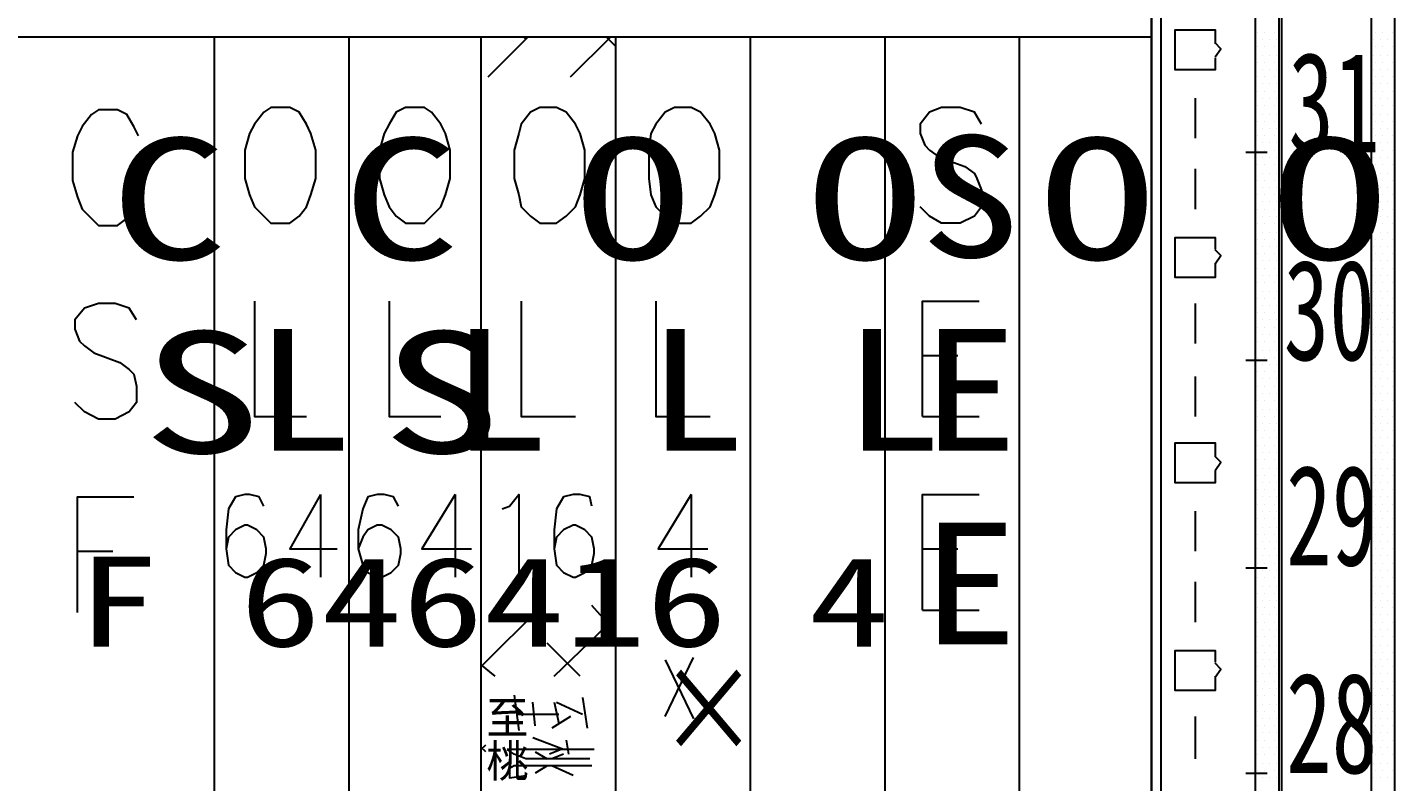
# Model space of a CAD drawing. Header units: metres. Extents: x 17 to 1264, y 17 to 859.
# Drawn here: x 411.1 to 494.5, y 484.9 to 530.9 of the extents above; entities that cross this region are included whole.
import ezdxf

# ---------------------------------------------------------------- set-up
doc = ezdxf.new("R2010")
doc.units = ezdxf.units.M
for name, color, linetype in [('LINES', 7, 'Continuous'), ('POLYLINES', 4, 'Continuous'), ('RECTS', 7, 'Continuous'), ('TEXTS', 3, 'Continuous')]:
    doc.layers.add(name, color=color, linetype=linetype)

msp = doc.modelspace()

# ---------------------------------------------------------------- linework, layer by layer
at = {"layer": 'LINES'}
for p, q in [((479.66, 144.86), (479.66, 740.16)), ((486.14, 530.64), (486.14, 530.64)), ((486.57, 530.64), (486.57, 530.64)), ((487.15, 530.64), (487.15, 530.64)), ((493.34, 530.64), (493.34, 530.64)), ((493.77, 530.64), (493.77, 530.64)), ((494.35, 530.64), (494.35, 530.64)), ((439.19, 527.9), (441.64, 530.35)), ((441.5, 530.21), (441.35, 530.35)), ((444.23, 527.9), (446.68, 530.35)), ((446.97, 529.78), (446.39, 530.35)), ((486.14, 529.78), (486.14, 529.78)), ((486.43, 530.21), (486.43, 530.21)), ((486.57, 529.78), (486.57, 529.78)), ((486.86, 530.21), (486.86, 530.21)), ((487.15, 529.78), (487.15, 529.78)), ((487.29, 530.21), (487.29, 530.21)), ((493.19, 530.21), (493.19, 530.21)), ((493.34, 529.78), (493.34, 529.78)), ((493.63, 530.21), (493.63, 530.21)), ((493.77, 529.78), (493.77, 529.78)), ((494.06, 530.21), (494.06, 530.21)), ((494.35, 529.78), (494.35, 529.78)), ((486.14, 528.77), (486.14, 528.77)), ((486.43, 529.2), (486.43, 529.2)), ((486.57, 528.77), (486.57, 528.77)), ((486.86, 529.2), (486.86, 529.2)), ((487.15, 528.77), (487.15, 528.77)), ((487.29, 529.2), (487.29, 529.2)), ((493.19, 529.2), (493.19, 529.2)), ((493.34, 528.77), (493.34, 528.77)), ((493.63, 529.2), (493.63, 529.2)), ((493.77, 528.77), (493.77, 528.77)), ((494.06, 529.2), (494.06, 529.2)), ((494.35, 528.77), (494.35, 528.77)), ((486.43, 528.34), (486.43, 528.34)), ((486.86, 528.34), (486.86, 528.34)), ((487.29, 528.34), (487.29, 528.34)), ((493.19, 528.34), (493.19, 528.34)), ((493.63, 528.34), (493.63, 528.34)), ((494.06, 528.34), (494.06, 528.34)), ((486.14, 527.9), (486.14, 527.9)), ((486.43, 527.47), (486.43, 527.47)), ((486.57, 527.9), (486.57, 527.9)), ((486.86, 527.47), (486.86, 527.47)), ((487.15, 527.9), (487.15, 527.9)), ((487.29, 527.47), (487.29, 527.47)), ((493.19, 527.47), (493.19, 527.47)), ((493.34, 527.9), (493.34, 527.9)), ((493.63, 527.47), (493.63, 527.47)), ((493.77, 527.9), (493.77, 527.9)), ((494.06, 527.47), (494.06, 527.47)), ((494.35, 527.9), (494.35, 527.9)), ((482.32, 526.61), (482.32, 524.16)), ((486.14, 527.04), (486.14, 527.04)), ((486.43, 526.61), (486.43, 526.61)), ((486.57, 527.04), (486.57, 527.04)), ((486.86, 526.61), (486.86, 526.61)), ((487.15, 527.04), (487.15, 527.04)), ((487.29, 526.61), (487.29, 526.61)), ((493.19, 526.61), (493.19, 526.61)), ((493.34, 527.04), (493.34, 527.04)), ((493.63, 526.61), (493.63, 526.61)), ((493.77, 527.04), (493.77, 527.04)), ((494.06, 526.61), (494.06, 526.61)), ((494.35, 527.04), (494.35, 527.04)), ((486.14, 526.18), (486.14, 526.18)), ((486.43, 525.6), (486.43, 525.6)), ((486.57, 526.18), (486.57, 526.18)), ((486.86, 525.6), (486.86, 525.6)), ((487.15, 526.18), (487.15, 526.18)), ((487.29, 525.6), (487.29, 525.6)), ((493.19, 525.6), (493.19, 525.6)), ((493.34, 526.18), (493.34, 526.18)), ((493.63, 525.6), (493.63, 525.6)), ((493.77, 526.18), (493.77, 526.18)), ((494.06, 525.6), (494.06, 525.6)), ((494.35, 526.18), (494.35, 526.18)), ((486.14, 525.17), (486.14, 525.17)), ((486.43, 524.74), (486.43, 524.74)), ((486.57, 525.17), (486.57, 525.17)), ((486.86, 524.74), (486.86, 524.74)), ((487.15, 525.17), (487.15, 525.17)), ((487.29, 524.74), (487.29, 524.74)), ((493.19, 524.74), (493.19, 524.74)), ((493.34, 525.17), (493.34, 525.17)), ((493.63, 524.74), (493.63, 524.74)), ((493.77, 525.17), (493.77, 525.17)), ((494.06, 524.74), (494.06, 524.74)), ((494.35, 525.17), (494.35, 525.17)), ((486.14, 524.3), (486.14, 524.3)), ((486.43, 523.87), (486.43, 523.87)), ((486.57, 524.3), (486.57, 524.3)), ((486.86, 523.87), (486.86, 523.87)), ((487.15, 524.3), (487.15, 524.3)), ((487.29, 523.87), (487.29, 523.87)), ((493.19, 523.87), (493.19, 523.87)), ((493.34, 524.3), (493.34, 524.3)), ((493.63, 523.87), (493.63, 523.87)), ((493.77, 524.3), (493.77, 524.3)), ((494.06, 523.87), (494.06, 523.87)), ((494.35, 524.3), (494.35, 524.3)), ((485.42, 523.3), (486.71, 523.3)), ((486.14, 523.44), (486.14, 523.44)), ((486.43, 523.01), (486.43, 523.01)), ((486.57, 523.44), (486.57, 523.44)), ((486.86, 523.01), (486.86, 523.01)), ((487.15, 523.44), (487.15, 523.44)), ((487.29, 523.01), (487.29, 523.01)), ((493.19, 523.01), (493.19, 523.01)), ((493.34, 523.44), (493.34, 523.44)), ((493.63, 523.01), (493.63, 523.01)), ((493.77, 523.44), (493.77, 523.44)), ((494.06, 523.01), (494.06, 523.01)), ((494.35, 523.44), (494.35, 523.44)), ((482.32, 522.29), (482.32, 519.84)), ((486.14, 522.58), (486.14, 522.58)), ((486.57, 522.58), (486.57, 522.58)), ((487.15, 522.58), (487.15, 522.58)), ((493.34, 522.58), (493.34, 522.58)), ((493.77, 522.58), (493.77, 522.58)), ((494.35, 522.58), (494.35, 522.58)), ((486.14, 521.57), (486.14, 521.57)), ((486.43, 522), (486.43, 522)), ((486.57, 521.57), (486.57, 521.57)), ((486.86, 522), (486.86, 522)), ((487.15, 521.57), (487.15, 521.57)), ((487.29, 522), (487.29, 522)), ((493.19, 522), (493.19, 522)), ((493.34, 521.57), (493.34, 521.57)), ((493.63, 522), (493.63, 522)), ((493.77, 521.57), (493.77, 521.57)), ((494.06, 522), (494.06, 522)), ((494.35, 521.57), (494.35, 521.57)), ((486.14, 520.7), (486.14, 520.7)), ((486.43, 521.14), (486.43, 521.14)), ((486.57, 520.7), (486.57, 520.7)), ((486.86, 521.14), (486.86, 521.14)), ((487.15, 520.7), (487.15, 520.7)), ((487.29, 521.14), (487.29, 521.14)), ((493.19, 521.14), (493.19, 521.14)), ((493.34, 520.7), (493.34, 520.7)), ((493.63, 521.14), (493.63, 521.14)), ((493.77, 520.7), (493.77, 520.7)), ((494.06, 521.14), (494.06, 521.14)), ((494.35, 520.7), (494.35, 520.7)), ((486.14, 519.84), (486.14, 519.84)), ((486.43, 520.27), (486.43, 520.27)), ((486.57, 519.84), (486.57, 519.84)), ((486.86, 520.27), (486.86, 520.27)), ((487.15, 519.84), (487.15, 519.84)), ((487.29, 520.27), (487.29, 520.27)), ((493.19, 520.27), (493.19, 520.27)), ((493.34, 519.84), (493.34, 519.84)), ((493.63, 520.27), (493.63, 520.27)), ((493.77, 519.84), (493.77, 519.84)), ((494.06, 520.27), (494.06, 520.27)), ((494.35, 519.84), (494.35, 519.84)), ((486.14, 518.98), (486.14, 518.98)), ((486.43, 519.41), (486.43, 519.41)), ((486.57, 518.98), (486.57, 518.98)), ((486.86, 519.41), (486.86, 519.41)), ((487.15, 518.98), (487.15, 518.98)), ((487.29, 519.41), (487.29, 519.41)), ((493.19, 519.41), (493.19, 519.41)), ((493.34, 518.98), (493.34, 518.98)), ((493.63, 519.41), (493.63, 519.41)), ((493.77, 518.98), (493.77, 518.98)), ((494.06, 519.41), (494.06, 519.41)), ((494.35, 518.98), (494.35, 518.98)), ((486.14, 517.97), (486.14, 517.97)), ((486.43, 518.4), (486.43, 518.4)), ((486.57, 517.97), (486.57, 517.97)), ((486.86, 518.4), (486.86, 518.4)), ((487.15, 517.97), (487.15, 517.97)), ((487.29, 518.4), (487.29, 518.4)), ((493.19, 518.4), (493.19, 518.4)), ((493.34, 517.97), (493.34, 517.97)), ((493.63, 518.4), (493.63, 518.4)), ((493.77, 517.97), (493.77, 517.97)), ((494.06, 518.4), (494.06, 518.4)), ((494.35, 517.97), (494.35, 517.97)), ((486.14, 517.1), (486.14, 517.1)), ((486.43, 517.54), (486.43, 517.54)), ((486.57, 517.1), (486.57, 517.1)), ((486.86, 517.54), (486.86, 517.54)), ((487.15, 517.1), (487.15, 517.1)), ((487.29, 517.54), (487.29, 517.54)), ((493.19, 517.54), (493.19, 517.54)), ((493.34, 517.1), (493.34, 517.1)), ((493.63, 517.54), (493.63, 517.54)), ((493.77, 517.1), (493.77, 517.1)), ((494.06, 517.54), (494.06, 517.54)), ((494.35, 517.1), (494.35, 517.1)), ((486.43, 516.67), (486.43, 516.67)), ((486.86, 516.67), (486.86, 516.67)), ((487.29, 516.67), (487.29, 516.67)), ((493.19, 516.67), (493.19, 516.67)), ((493.63, 516.67), (493.63, 516.67)), ((494.06, 516.67), (494.06, 516.67)), ((486.14, 516.24), (486.14, 516.24)), ((486.43, 515.81), (486.43, 515.81)), ((486.57, 516.24), (486.57, 516.24)), ((486.86, 515.81), (486.86, 515.81)), ((487.15, 516.24), (487.15, 516.24)), ((487.29, 515.81), (487.29, 515.81)), ((493.19, 515.81), (493.19, 515.81)), ((493.34, 516.24), (493.34, 516.24)), ((493.63, 515.81), (493.63, 515.81)), ((493.77, 516.24), (493.77, 516.24)), ((494.06, 515.81), (494.06, 515.81)), ((494.35, 516.24), (494.35, 516.24)), ((486.14, 515.38), (486.14, 515.38)), ((486.43, 514.8), (486.43, 514.8)), ((486.57, 515.38), (486.57, 515.38)), ((486.86, 514.8), (486.86, 514.8)), ((487.15, 515.38), (487.15, 515.38)), ((487.29, 514.8), (487.29, 514.8)), ((493.19, 514.8), (493.19, 514.8)), ((493.34, 515.38), (493.34, 515.38)), ((493.63, 514.8), (493.63, 514.8)), ((493.77, 515.38), (493.77, 515.38)), ((494.06, 514.8), (494.06, 514.8)), ((494.35, 515.38), (494.35, 515.38)), ((482.32, 514.08), (482.32, 511.63)), ((486.14, 514.37), (486.14, 514.37)), ((486.43, 513.94), (486.43, 513.94)), ((486.57, 514.37), (486.57, 514.37)), ((486.86, 513.94), (486.86, 513.94)), ((487.15, 514.37), (487.15, 514.37)), ((487.29, 513.94), (487.29, 513.94)), ((493.19, 513.94), (493.19, 513.94)), ((493.34, 514.37), (493.34, 514.37)), ((493.63, 513.94), (493.63, 513.94)), ((493.77, 514.37), (493.77, 514.37)), ((494.06, 513.94), (494.06, 513.94)), ((494.35, 514.37), (494.35, 514.37)), ((486.14, 513.5), (486.14, 513.5)), ((486.43, 513.07), (486.43, 513.07)), ((486.57, 513.5), (486.57, 513.5)), ((486.86, 513.07), (486.86, 513.07)), ((487.15, 513.5), (487.15, 513.5)), ((487.29, 513.07), (487.29, 513.07)), ((493.19, 513.07), (493.19, 513.07)), ((493.34, 513.5), (493.34, 513.5)), ((493.63, 513.07), (493.63, 513.07)), ((493.77, 513.5), (493.77, 513.5)), ((494.06, 513.07), (494.06, 513.07)), ((494.35, 513.5), (494.35, 513.5)), ((486.14, 512.64), (486.14, 512.64)), ((486.43, 512.21), (486.43, 512.21)), ((486.57, 512.64), (486.57, 512.64)), ((486.86, 512.21), (486.86, 512.21)), ((487.15, 512.64), (487.15, 512.64)), ((487.29, 512.21), (487.29, 512.21)), ((493.19, 512.21), (493.19, 512.21)), ((493.34, 512.64), (493.34, 512.64)), ((493.63, 512.21), (493.63, 512.21)), ((493.77, 512.64), (493.77, 512.64)), ((494.06, 512.21), (494.06, 512.21)), ((494.35, 512.64), (494.35, 512.64)), ((486.14, 511.78), (486.14, 511.78)), ((486.57, 511.78), (486.57, 511.78)), ((487.15, 511.78), (487.15, 511.78)), ((493.34, 511.78), (493.34, 511.78)), ((493.77, 511.78), (493.77, 511.78)), ((494.35, 511.78), (494.35, 511.78)), ((465.69, 510.91), (467.85, 510.91)), ((485.42, 510.62), (486.71, 510.62)), ((486.14, 510.77), (486.14, 510.77)), ((486.43, 511.2), (486.43, 511.2)), ((486.57, 510.77), (486.57, 510.77)), ((486.86, 511.2), (486.86, 511.2)), ((487.15, 510.77), (487.15, 510.77)), ((487.29, 511.2), (487.29, 511.2)), ((493.19, 511.2), (493.19, 511.2)), ((493.34, 510.77), (493.34, 510.77)), ((493.63, 511.2), (493.63, 511.2)), ((493.77, 510.77), (493.77, 510.77)), ((494.06, 511.2), (494.06, 511.2)), ((494.35, 510.77), (494.35, 510.77)), ((482.32, 509.62), (482.32, 507.17)), ((486.14, 509.9), (486.14, 509.9)), ((486.43, 510.34), (486.43, 510.34)), ((486.57, 509.9), (486.57, 509.9)), ((486.86, 510.34), (486.86, 510.34)), ((487.15, 509.9), (487.15, 509.9)), ((487.29, 510.34), (487.29, 510.34)), ((493.19, 510.34), (493.19, 510.34)), ((493.34, 509.9), (493.34, 509.9)), ((493.63, 510.34), (493.63, 510.34)), ((493.77, 509.9), (493.77, 509.9)), ((494.06, 510.34), (494.06, 510.34)), ((494.35, 509.9), (494.35, 509.9)), ((486.14, 509.04), (486.14, 509.04)), ((486.43, 509.47), (486.43, 509.47)), ((486.57, 509.04), (486.57, 509.04)), ((486.86, 509.47), (486.86, 509.47)), ((487.15, 509.04), (487.15, 509.04)), ((487.29, 509.47), (487.29, 509.47)), ((493.19, 509.47), (493.19, 509.47)), ((493.34, 509.04), (493.34, 509.04)), ((493.63, 509.47), (493.63, 509.47)), ((493.77, 509.04), (493.77, 509.04)), ((494.06, 509.47), (494.06, 509.47)), ((494.35, 509.04), (494.35, 509.04)), ((486.14, 508.18), (486.14, 508.18)), ((486.43, 508.61), (486.43, 508.61)), ((486.57, 508.18), (486.57, 508.18)), ((486.86, 508.61), (486.86, 508.61)), ((487.15, 508.18), (487.15, 508.18)), ((487.29, 508.61), (487.29, 508.61)), ((493.19, 508.61), (493.19, 508.61)), ((493.34, 508.18), (493.34, 508.18)), ((493.63, 508.61), (493.63, 508.61)), ((493.77, 508.18), (493.77, 508.18)), ((494.06, 508.61), (494.06, 508.61)), ((494.35, 508.18), (494.35, 508.18)), ((465.69, 507.17), (469.15, 507.17)), ((486.14, 507.17), (486.14, 507.17)), ((486.43, 507.6), (486.43, 507.6)), ((486.57, 507.17), (486.57, 507.17)), ((486.86, 507.6), (486.86, 507.6)), ((487.15, 507.17), (487.15, 507.17)), ((487.29, 507.6), (487.29, 507.6)), ((493.19, 507.6), (493.19, 507.6)), ((493.34, 507.17), (493.34, 507.17)), ((493.63, 507.6), (493.63, 507.6)), ((493.77, 507.17), (493.77, 507.17)), ((494.06, 507.6), (494.06, 507.6)), ((494.35, 507.17), (494.35, 507.17)), ((486.14, 506.3), (486.14, 506.3)), ((486.43, 506.74), (486.43, 506.74)), ((486.57, 506.3), (486.57, 506.3)), ((486.86, 506.74), (486.86, 506.74)), ((487.15, 506.3), (487.15, 506.3)), ((487.29, 506.74), (487.29, 506.74)), ((493.19, 506.74), (493.19, 506.74)), ((493.34, 506.3), (493.34, 506.3)), ((493.63, 506.74), (493.63, 506.74)), ((493.77, 506.3), (493.77, 506.3)), ((494.06, 506.74), (494.06, 506.74)), ((494.35, 506.3), (494.35, 506.3)), ((486.14, 505.44), (486.14, 505.44)), ((486.43, 505.87), (486.43, 505.87)), ((486.57, 505.44), (486.57, 505.44)), ((486.86, 505.87), (486.86, 505.87)), ((487.15, 505.44), (487.15, 505.44)), ((487.29, 505.87), (487.29, 505.87)), ((493.19, 505.87), (493.19, 505.87)), ((493.34, 505.44), (493.34, 505.44)), ((493.63, 505.87), (493.63, 505.87)), ((493.77, 505.44), (493.77, 505.44)), ((494.06, 505.87), (494.06, 505.87)), ((494.35, 505.44), (494.35, 505.44)), ((486.14, 504.58), (486.14, 504.58)), ((486.43, 505.01), (486.43, 505.01)), ((486.57, 504.58), (486.57, 504.58)), ((486.86, 505.01), (486.86, 505.01)), ((487.15, 504.58), (487.15, 504.58)), ((487.29, 505.01), (487.29, 505.01)), ((493.19, 505.01), (493.19, 505.01)), ((493.34, 504.58), (493.34, 504.58)), ((493.63, 505.01), (493.63, 505.01)), ((493.77, 504.58), (493.77, 504.58)), ((494.06, 505.01), (494.06, 505.01)), ((494.35, 504.58), (494.35, 504.58)), ((486.43, 504), (486.43, 504)), ((486.86, 504), (486.86, 504)), ((487.29, 504), (487.29, 504)), ((493.19, 504), (493.19, 504)), ((493.63, 504), (493.63, 504)), ((494.06, 504), (494.06, 504)), ((486.14, 503.57), (486.14, 503.57)), ((486.43, 503.14), (486.43, 503.14)), ((486.57, 503.57), (486.57, 503.57)), ((486.86, 503.14), (486.86, 503.14)), ((487.15, 503.57), (487.15, 503.57)), ((487.29, 503.14), (487.29, 503.14)), ((493.19, 503.14), (493.19, 503.14)), ((493.34, 503.57), (493.34, 503.57)), ((493.63, 503.14), (493.63, 503.14)), ((493.77, 503.57), (493.77, 503.57)), ((494.06, 503.14), (494.06, 503.14)), ((494.35, 503.57), (494.35, 503.57)), ((428.97, 502.42), (428.97, 497.38)), ((437.18, 502.42), (437.18, 497.38)), ((451.58, 502.42), (451.58, 497.38)), ((486.14, 502.7), (486.14, 502.7)), ((486.43, 502.27), (486.43, 502.27)), ((486.57, 502.7), (486.57, 502.7)), ((486.86, 502.27), (486.86, 502.27)), ((487.15, 502.7), (487.15, 502.7)), ((487.29, 502.27), (487.29, 502.27)), ((493.19, 502.27), (493.19, 502.27)), ((493.34, 502.7), (493.34, 502.7)), ((493.63, 502.27), (493.63, 502.27)), ((493.77, 502.7), (493.77, 502.7)), ((494.06, 502.27), (494.06, 502.27)), ((494.35, 502.7), (494.35, 502.7)), ((482.32, 501.41), (482.32, 498.96)), ((486.14, 501.84), (486.14, 501.84)), ((486.43, 501.41), (486.43, 501.41)), ((486.57, 501.84), (486.57, 501.84)), ((486.86, 501.41), (486.86, 501.41)), ((487.15, 501.84), (487.15, 501.84)), ((487.29, 501.41), (487.29, 501.41)), ((493.19, 501.41), (493.19, 501.41)), ((493.34, 501.84), (493.34, 501.84)), ((493.63, 501.41), (493.63, 501.41)), ((493.77, 501.84), (493.77, 501.84)), ((494.06, 501.41), (494.06, 501.41)), ((494.35, 501.84), (494.35, 501.84)), ((486.14, 500.98), (486.14, 500.98)), ((486.43, 500.4), (486.43, 500.4)), ((486.57, 500.98), (486.57, 500.98)), ((486.86, 500.4), (486.86, 500.4)), ((487.15, 500.98), (487.15, 500.98)), ((487.29, 500.4), (487.29, 500.4)), ((493.19, 500.4), (493.19, 500.4)), ((493.34, 500.98), (493.34, 500.98)), ((493.63, 500.4), (493.63, 500.4)), ((493.77, 500.98), (493.77, 500.98)), ((494.06, 500.4), (494.06, 500.4)), ((494.35, 500.98), (494.35, 500.98)), ((486.14, 499.97), (486.14, 499.97)), ((486.57, 499.97), (486.57, 499.97)), ((487.15, 499.97), (487.15, 499.97)), ((493.34, 499.97), (493.34, 499.97)), ((493.77, 499.97), (493.77, 499.97)), ((494.35, 499.97), (494.35, 499.97)), ((414.14, 498.96), (416.3, 498.96)), ((465.69, 499.1), (467.85, 499.1)), ((486.14, 499.1), (486.14, 499.1)), ((486.43, 499.54), (486.43, 499.54)), ((486.57, 499.1), (486.57, 499.1)), ((486.86, 499.54), (486.86, 499.54)), ((487.15, 499.1), (487.15, 499.1)), ((487.29, 499.54), (487.29, 499.54)), ((493.19, 499.54), (493.19, 499.54)), ((493.34, 499.1), (493.34, 499.1)), ((493.63, 499.54), (493.63, 499.54)), ((493.77, 499.1), (493.77, 499.1)), ((494.06, 499.54), (494.06, 499.54)), ((494.35, 499.1), (494.35, 499.1)), ((485.42, 497.95), (486.71, 497.95)), ((486.14, 498.24), (486.14, 498.24)), ((486.43, 498.67), (486.43, 498.67)), ((486.57, 498.24), (486.57, 498.24)), ((486.86, 498.67), (486.86, 498.67)), ((487.15, 498.24), (487.15, 498.24)), ((487.29, 498.67), (487.29, 498.67)), ((493.19, 498.67), (493.19, 498.67)), ((493.34, 498.24), (493.34, 498.24)), ((493.63, 498.67), (493.63, 498.67)), ((493.77, 498.24), (493.77, 498.24)), ((494.06, 498.67), (494.06, 498.67)), ((494.35, 498.24), (494.35, 498.24)), ((482.32, 497.09), (482.32, 494.64)), ((486.14, 497.38), (486.14, 497.38)), ((486.43, 497.81), (486.43, 497.81)), ((486.57, 497.38), (486.57, 497.38)), ((486.86, 497.81), (486.86, 497.81)), ((487.15, 497.38), (487.15, 497.38)), ((487.29, 497.81), (487.29, 497.81)), ((493.19, 497.81), (493.19, 497.81)), ((493.34, 497.38), (493.34, 497.38)), ((493.63, 497.81), (493.63, 497.81)), ((493.77, 497.38), (493.77, 497.38)), ((494.06, 497.81), (494.06, 497.81)), ((494.35, 497.38), (494.35, 497.38)), ((486.14, 496.37), (486.14, 496.37)), ((486.43, 496.8), (486.43, 496.8)), ((486.57, 496.37), (486.57, 496.37)), ((486.86, 496.8), (486.86, 496.8)), ((487.15, 496.37), (487.15, 496.37)), ((487.29, 496.8), (487.29, 496.8)), ((493.19, 496.8), (493.19, 496.8)), ((493.34, 496.37), (493.34, 496.37)), ((493.63, 496.8), (493.63, 496.8)), ((493.77, 496.37), (493.77, 496.37)), ((494.06, 496.8), (494.06, 496.8)), ((494.35, 496.37), (494.35, 496.37)), ((438.76, 491.9), (442.51, 495.65)), ((446.54, 494.5), (445.53, 495.65)), ((486.14, 495.5), (486.14, 495.5)), ((486.43, 495.94), (486.43, 495.94)), ((486.57, 495.5), (486.57, 495.5)), ((486.86, 495.94), (486.86, 495.94)), ((487.15, 495.5), (487.15, 495.5)), ((487.29, 495.94), (487.29, 495.94)), ((493.19, 495.94), (493.19, 495.94)), ((493.34, 495.5), (493.34, 495.5)), ((493.63, 495.94), (493.63, 495.94)), ((493.77, 495.5), (493.77, 495.5)), ((494.06, 495.94), (494.06, 495.94)), ((494.35, 495.5), (494.35, 495.5)), ((443.23, 491.33), (446.97, 494.93)), ((465.69, 495.36), (469.15, 495.36)), ((486.14, 494.64), (486.14, 494.64)), ((486.43, 495.07), (486.43, 495.07)), ((486.57, 494.64), (486.57, 494.64)), ((486.86, 495.07), (486.86, 495.07)), ((487.15, 494.64), (487.15, 494.64)), ((487.29, 495.07), (487.29, 495.07)), ((493.19, 495.07), (493.19, 495.07)), ((493.34, 494.64), (493.34, 494.64)), ((493.63, 495.07), (493.63, 495.07)), ((493.77, 494.64), (493.77, 494.64)), ((494.06, 495.07), (494.06, 495.07)), ((494.35, 494.64), (494.35, 494.64)), ((486.14, 493.78), (486.14, 493.78)), ((486.43, 494.21), (486.43, 494.21)), ((486.57, 493.78), (486.57, 493.78)), ((486.86, 494.21), (486.86, 494.21)), ((487.15, 493.78), (487.15, 493.78)), ((487.29, 494.21), (487.29, 494.21)), ((493.19, 494.21), (493.19, 494.21)), ((493.34, 493.78), (493.34, 493.78)), ((493.63, 494.21), (493.63, 494.21)), ((493.77, 493.78), (493.77, 493.78)), ((494.06, 494.21), (494.06, 494.21)), ((494.35, 493.78), (494.35, 493.78)), ((444.81, 491.33), (442.79, 493.34)), ((486.43, 493.2), (486.43, 493.2)), ((486.86, 493.2), (486.86, 493.2)), ((487.29, 493.2), (487.29, 493.2)), ((493.19, 493.2), (493.19, 493.2)), ((493.63, 493.2), (493.63, 493.2)), ((494.06, 493.2), (494.06, 493.2)), ((449.99, 488.88), (451.72, 492.48)), ((449.99, 492.34), (451.72, 488.74)), ((486.14, 492.77), (486.14, 492.77)), ((486.43, 492.34), (486.43, 492.34)), ((486.57, 492.77), (486.57, 492.77)), ((486.86, 492.34), (486.86, 492.34)), ((487.15, 492.77), (487.15, 492.77)), ((487.29, 492.34), (487.29, 492.34)), ((493.19, 492.34), (493.19, 492.34)), ((493.34, 492.77), (493.34, 492.77)), ((493.63, 492.34), (493.63, 492.34)), ((493.77, 492.77), (493.77, 492.77)), ((494.06, 492.34), (494.06, 492.34)), ((494.35, 492.77), (494.35, 492.77)), ((439.63, 491.33), (438.76, 492.05)), ((486.14, 491.9), (486.14, 491.9)), ((486.43, 491.47), (486.43, 491.47)), ((486.57, 491.9), (486.57, 491.9)), ((486.86, 491.47), (486.86, 491.47)), ((487.15, 491.9), (487.15, 491.9)), ((487.29, 491.47), (487.29, 491.47)), ((493.19, 491.47), (493.19, 491.47)), ((493.34, 491.9), (493.34, 491.9)), ((493.63, 491.47), (493.63, 491.47)), ((493.77, 491.9), (493.77, 491.9)), ((494.06, 491.47), (494.06, 491.47)), ((494.35, 491.9), (494.35, 491.9)), ((486.14, 491.04), (486.14, 491.04)), ((486.43, 490.61), (486.43, 490.61)), ((486.57, 491.04), (486.57, 491.04)), ((486.86, 490.61), (486.86, 490.61)), ((487.15, 491.04), (487.15, 491.04)), ((487.29, 490.61), (487.29, 490.61)), ((493.19, 490.61), (493.19, 490.61)), ((493.34, 491.04), (493.34, 491.04)), ((493.63, 490.61), (493.63, 490.61)), ((493.77, 491.04), (493.77, 491.04)), ((494.06, 490.61), (494.06, 490.61)), ((494.35, 491.04), (494.35, 491.04)), ((440.78, 490.18), (441.07, 488.02)), ((442.07, 488.3), (441.93, 489.74)), ((443.23, 489.74), (443.51, 488.45)), ((443.37, 489.74), (444.95, 489.02)), ((444.95, 490.03), (445.24, 488.16)), ((486.14, 490.18), (486.14, 490.18)), ((486.43, 489.6), (486.43, 489.6)), ((486.57, 490.18), (486.57, 490.18)), ((486.86, 489.6), (486.86, 489.6)), ((487.15, 490.18), (487.15, 490.18)), ((487.29, 489.6), (487.29, 489.6)), ((493.19, 489.6), (493.19, 489.6)), ((493.34, 490.18), (493.34, 490.18)), ((493.63, 489.6), (493.63, 489.6)), ((493.77, 490.18), (493.77, 490.18)), ((494.06, 489.6), (494.06, 489.6)), ((494.35, 490.18), (494.35, 490.18)), ((440.92, 489.02), (443.51, 489.02)), ((444.23, 488.88), (443.08, 488.16)), ((482.32, 488.88), (482.32, 486.29)), ((486.14, 489.17), (486.14, 489.17)), ((486.43, 488.74), (486.43, 488.74)), ((486.57, 489.17), (486.57, 489.17)), ((486.86, 488.74), (486.86, 488.74)), ((487.15, 489.17), (487.15, 489.17)), ((487.29, 488.74), (487.29, 488.74)), ((493.19, 488.74), (493.19, 488.74)), ((493.34, 489.17), (493.34, 489.17)), ((493.63, 488.74), (493.63, 488.74)), ((493.77, 489.17), (493.77, 489.17)), ((494.06, 488.74), (494.06, 488.74)), ((494.35, 489.17), (494.35, 489.17)), ((486.14, 488.3), (486.14, 488.3)), ((486.57, 488.3), (486.57, 488.3)), ((487.15, 488.3), (487.15, 488.3)), ((493.34, 488.3), (493.34, 488.3)), ((493.77, 488.3), (493.77, 488.3)), ((494.35, 488.3), (494.35, 488.3)), ((438.76, 486.86), (439.05, 487.15)), ((443.8, 486.86), (441.93, 487.58)), ((443.95, 487.44), (444.09, 486.58)), ((486.14, 487.44), (486.14, 487.44)), ((486.43, 487.87), (486.43, 487.87)), ((486.57, 487.44), (486.57, 487.44)), ((486.86, 487.87), (486.86, 487.87)), ((487.15, 487.44), (487.15, 487.44)), ((487.29, 487.87), (487.29, 487.87)), ((493.19, 487.87), (493.19, 487.87)), ((493.34, 487.44), (493.34, 487.44)), ((493.63, 487.87), (493.63, 487.87)), ((493.77, 487.44), (493.77, 487.44)), ((494.06, 487.87), (494.06, 487.87)), ((494.35, 487.44), (494.35, 487.44)), ((439.05, 486.72), (438.76, 487.01)), ((445.67, 486.86), (440.35, 486.86)), ((442.07, 486.72), (442.79, 486.29)), ((445.39, 486.29), (442.22, 486.29)), ((443.66, 486.86), (442.94, 486.58)), ((443.8, 486.58), (443.08, 486.29)), ((486.14, 486.58), (486.14, 486.58)), ((486.43, 487.01), (486.43, 487.01)), ((486.57, 486.58), (486.57, 486.58)), ((486.86, 487.01), (486.86, 487.01)), ((487.15, 486.58), (487.15, 486.58)), ((487.29, 487.01), (487.29, 487.01)), ((493.19, 487.01), (493.19, 487.01)), ((493.34, 486.58), (493.34, 486.58)), ((493.63, 487.01), (493.63, 487.01)), ((493.77, 486.58), (493.77, 486.58)), ((494.06, 487.01), (494.06, 487.01)), ((494.35, 486.58), (494.35, 486.58)), ((442.79, 485.86), (442.07, 485.42)), ((444.38, 485.28), (443.08, 485.86)), ((485.42, 485.42), (486.71, 485.42)), ((486.14, 485.57), (486.14, 485.57)), ((486.43, 486), (486.43, 486)), ((486.57, 485.57), (486.57, 485.57)), ((486.86, 486), (486.86, 486)), ((487.15, 485.57), (487.15, 485.57)), ((487.29, 486), (487.29, 486)), ((493.19, 486), (493.19, 486)), ((493.34, 485.57), (493.34, 485.57)), ((493.63, 486), (493.63, 486)), ((493.77, 485.57), (493.77, 485.57)), ((494.06, 486), (494.06, 486)), ((494.35, 485.57), (494.35, 485.57)), ((486.43, 485.14), (486.43, 485.14)), ((486.86, 485.14), (486.86, 485.14)), ((487.29, 485.14), (487.29, 485.14)), ((493.19, 485.14), (493.19, 485.14)), ((493.63, 485.14), (493.63, 485.14)), ((494.06, 485.14), (494.06, 485.14))]:
    msp.add_line(p, q, dxfattribs=at)
at = {"layer": 'POLYLINES'}
for points in [[(487.58, 741.74), (487.58, 598.18), (487.58, 144.86)], [(487.58, 741.74), (487.58, 598.18), (487.58, 144.86)], [(480.23, 722.88), (480.23, 583.92), (480.23, 144.86)], [(483.55, 529.06), (483.55, 528.34), (481.1, 528.34), (481.1, 530.78), (483.55, 530.78), (483.55, 529.92)], [(483.54, 529.12), (483.89, 529.61), (483.54, 529.97)], [(417.88, 524.3), (417.59, 524.88), (417.16, 525.6), (416.59, 525.89), (415.43, 525.89), (415, 525.6), (414.43, 524.88), (414.14, 524.3), (413.85, 523.3), (413.85, 521.57), (414.14, 520.56), (414.43, 519.84), (415, 519.26), (415.43, 518.83), (416.59, 518.83), (417.16, 519.26), (417.59, 519.84), (417.88, 520.56)], [(425.95, 526.03), (425.51, 525.74), (424.94, 525.02), (424.65, 524.45), (424.36, 523.44), (424.36, 521.71), (424.65, 520.7), (424.94, 519.98), (425.51, 519.41), (425.95, 518.98), (427.1, 518.98), (427.67, 519.41), (428.11, 519.98), (428.39, 520.7), (428.68, 521.71), (428.68, 523.44), (428.39, 524.45), (428.11, 525.02), (427.67, 525.74), (427.1, 526.03), (425.95, 526.03)], [(434.15, 526.03), (433.58, 525.74), (433.15, 525.02), (432.86, 524.45), (432.57, 523.44), (432.57, 521.71), (432.86, 520.7), (433.15, 519.98), (433.58, 519.41), (434.15, 518.98), (435.31, 518.98), (435.74, 519.41), (436.31, 519.98), (436.6, 520.7), (436.89, 521.71), (436.89, 523.44), (436.6, 524.45), (436.31, 525.02), (435.74, 525.74), (435.31, 526.03), (434.15, 526.03)], [(442.36, 526.03), (441.79, 525.74), (441.21, 525.02), (441.07, 524.45), (440.78, 523.44), (440.78, 521.71), (441.07, 520.7), (441.21, 519.98), (441.79, 519.41), (442.36, 518.98), (443.37, 518.98), (443.95, 519.41), (444.52, 519.98), (444.81, 520.7), (445.1, 521.71), (445.1, 523.44), (444.81, 524.45), (444.52, 525.02), (443.95, 525.74), (443.37, 526.03), (442.36, 526.03)], [(450.57, 526.03), (449.99, 525.74), (449.42, 525.02), (449.13, 524.45), (448.99, 523.44), (448.99, 521.71), (449.13, 520.7), (449.42, 519.98), (449.99, 519.41), (450.57, 518.98), (451.58, 518.98), (452.15, 519.41), (452.73, 519.98), (453.02, 520.7), (453.31, 521.71), (453.31, 523.44), (453.02, 524.45), (452.73, 525.02), (452.15, 525.74), (451.58, 526.03), (450.57, 526.03)], [(469.29, 525.02), (468.86, 525.74), (467.99, 526.03), (466.84, 526.03), (466.12, 525.74), (465.55, 525.02), (465.55, 524.45), (465.83, 523.73), (466.12, 523.44), (466.7, 523.01), (468.28, 522.43), (468.86, 522), (469, 521.71), (469.29, 520.99), (469.29, 519.98), (468.86, 519.41), (467.99, 518.98), (466.84, 518.98), (466.12, 519.41), (465.55, 519.98)], [(483.55, 516.53), (483.55, 515.66), (481.1, 515.66), (481.1, 518.11), (483.55, 518.11), (483.55, 517.39)], [(483.54, 516.5), (483.89, 517), (483.54, 517.35)], [(417.74, 513.07), (417.31, 513.79), (416.44, 514.08), (415.43, 514.08), (414.57, 513.79), (413.99, 513.07), (413.99, 512.5), (414.28, 511.78), (414.57, 511.49), (415.15, 511.06), (416.73, 510.48), (417.31, 510.05), (417.59, 509.76), (417.74, 509.04), (417.74, 508.03), (417.31, 507.46), (416.44, 507.02), (415.43, 507.02), (414.57, 507.46), (413.99, 508.03)], [(424.94, 514.22), (424.94, 507.17), (428.11, 507.17)], [(433.15, 514.22), (433.15, 507.17), (436.31, 507.17)], [(441.21, 514.22), (441.21, 507.17), (444.52, 507.17)], [(449.42, 514.22), (449.42, 507.17), (452.73, 507.17)], [(465.69, 507.17), (465.69, 514.22), (469.15, 514.22)], [(483.55, 503.86), (483.55, 503.14), (481.1, 503.14), (481.1, 505.58), (483.55, 505.58), (483.55, 504.72)], [(483.54, 503.89), (483.89, 504.39), (483.54, 504.74)], [(414.14, 495.22), (414.14, 502.27), (417.59, 502.27)], [(425.51, 501.7), (425.23, 502.27), (424.65, 502.42), (424.36, 502.42), (423.79, 502.27), (423.35, 501.55), (423.21, 500.26), (423.21, 499.1), (423.35, 498.1), (423.79, 497.66), (424.36, 497.38), (424.51, 497.38), (425.08, 497.66), (425.51, 498.1), (425.66, 498.82), (425.66, 499.1), (425.51, 499.82), (425.08, 500.26), (424.51, 500.54), (424.36, 500.54), (423.79, 500.26), (423.35, 499.82), (423.21, 499.1)], [(428.97, 502.42), (427.1, 499.1), (429.98, 499.1)], [(433.72, 501.7), (433.43, 502.27), (432.86, 502.42), (432.43, 502.42), (431.85, 502.27), (431.56, 501.55), (431.27, 500.26), (431.27, 499.1), (431.56, 498.1), (431.85, 497.66), (432.43, 497.38), (432.71, 497.38), (433.29, 497.66), (433.72, 498.1), (433.87, 498.82), (433.87, 499.1), (433.72, 499.82), (433.29, 500.26), (432.71, 500.54), (432.43, 500.54), (431.85, 500.26), (431.56, 499.82), (431.27, 499.1)], [(437.18, 502.42), (435.16, 499.1), (438.19, 499.1)], [(440.06, 501.55), (440.49, 501.7), (441.07, 502.42), (441.07, 497.38)], [(445.53, 501.7), (445.39, 502.27), (444.81, 502.42), (444.38, 502.42), (443.8, 502.27), (443.37, 501.55), (443.23, 500.26), (443.23, 499.1), (443.37, 498.1), (443.8, 497.66), (444.38, 497.38), (444.52, 497.38), (445.1, 497.66), (445.53, 498.1), (445.67, 498.82), (445.67, 499.1), (445.53, 499.82), (445.1, 500.26), (444.52, 500.54), (444.38, 500.54), (443.8, 500.26), (443.37, 499.82), (443.23, 499.1)], [(451.58, 502.42), (449.56, 499.1), (452.59, 499.1)], [(465.69, 495.36), (465.69, 502.42), (469.15, 502.42)], [(483.55, 491.33), (483.55, 490.46), (481.1, 490.46), (481.1, 492.91), (483.55, 492.91), (483.55, 492.19)], [(483.54, 491.28), (483.89, 491.77), (483.54, 492.13)], [(442.22, 486.29), (441.5, 486.29), (440.78, 486.58), (440.35, 486.86)], [(445.53, 485.86), (440.78, 485.86), (440.49, 485.71), (440.49, 485.14), (441.5, 485.28)]]:
    msp.add_lwpolyline(points, dxfattribs=at)
at = {"layer": 'RECTS'}
for points in [[(324.43, 756), (494.49, 756), (494.49, 132.34), (324.43, 132.34)], [(325.87, 754.56), (493.05, 754.56), (493.05, 133.78), (325.87, 133.78)], [(331.48, 741.74), (487.43, 741.74), (487.43, 143.42), (331.48, 143.42)], [(332.92, 740.16), (485.99, 740.16), (485.99, 144.86), (332.92, 144.86)], [(338.97, 652.18), (479.66, 652.18), (479.66, 384.77), (338.97, 384.77)], [(338.97, 632.3), (479.66, 632.3), (479.66, 384.77), (338.97, 384.77)], [(409.39, 530.35), (422.49, 530.35), (422.49, 412.42), (409.39, 412.42)], [(422.49, 530.35), (430.7, 530.35), (430.7, 412.42), (422.49, 412.42)], [(430.7, 530.35), (438.76, 530.35), (438.76, 412.42), (430.7, 412.42)], [(438.76, 530.35), (446.97, 530.35), (446.97, 412.42), (438.76, 412.42)], [(438.76, 530.35), (446.97, 530.35), (446.97, 412.42), (438.76, 412.42)], [(446.97, 530.35), (455.18, 530.35), (455.18, 412.42), (446.97, 412.42)], [(455.18, 530.35), (463.39, 530.35), (463.39, 412.42), (455.18, 412.42)], [(463.39, 530.35), (471.59, 530.35), (471.59, 412.42), (463.39, 412.42)], [(471.59, 530.35), (479.66, 530.35), (479.66, 412.42), (471.59, 412.42)]]:
    msp.add_lwpolyline(points, dxfattribs=at)

# ---------------------------------------------------------------- texts
at = {"layer": 'TEXTS'}
for s, height, width, p in [('31', 6.13, 0.666667, (488.01, 523.29)), ('O O O C C O O O O', 7.42, 1.402964, (373.67, 516.75)), ('S', 7.42, 1.211985, (465.55, 516.9)), ('30', 6.13, 0.666667, (487.72, 510.62)), ('L L L S S', 7.42, 1.447601, (374.25, 504.95)), ('L L L L', 7.42, 1.186337, (424.94, 505.09)), ('E', 7.42, 1.151386, (465.69, 505.09)), ('29', 6.13, 0.666667, (487.87, 498.09)), ('E', 7.42, 1.151386, (465.69, 493.28)), ('F 646416 4', 5.48, 1.329401, (414.14, 493.14)), ('×', 5.35, 0.848403, (449.56, 486.66)), ('28', 6.13, 0.666667, (487.87, 485.42))]:
    msp.add_text(s, height=height, dxfattribs=dict(at, width=width)).set_placement(p)
for s, p in [('至', (439.09, 487.82)), ('桃', (439.09, 485.17))]:
    msp.add_text(s, height=1.98, dxfattribs=at).set_placement(p)

doc.saveas('drawing.dxf')
